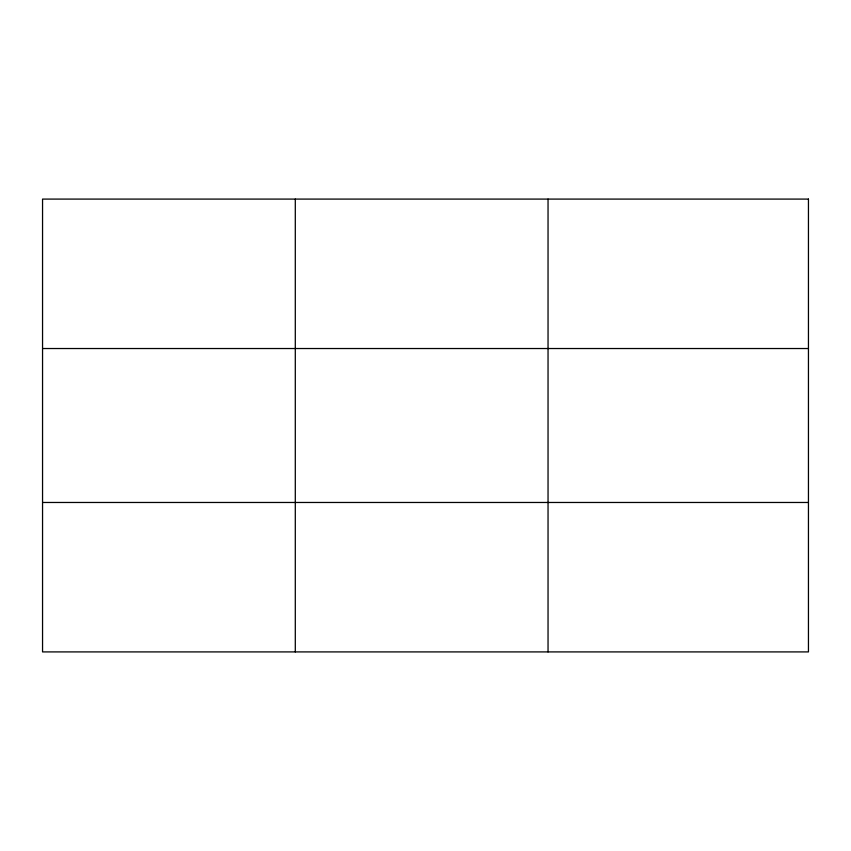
<?xml version="1.0" encoding="UTF-8"?>
<svg xmlns="http://www.w3.org/2000/svg" width="851" height="851" viewBox="0 0 851 851"><rect width="100%" height="100%" fill="white"/><g stroke="black" fill="none" stroke-linecap="round" stroke-linejoin="round"><path stroke-width="1.28" d="M295.297 199.091L295.297 651.909M548.044 199.091L548.044 651.909M42.55 348.527L808.45 348.527M42.55 502.473L808.45 502.473M808.45 199.091L808.45 651.909L42.55 651.909L42.55 199.091L808.45 199.091"/></g></svg>
